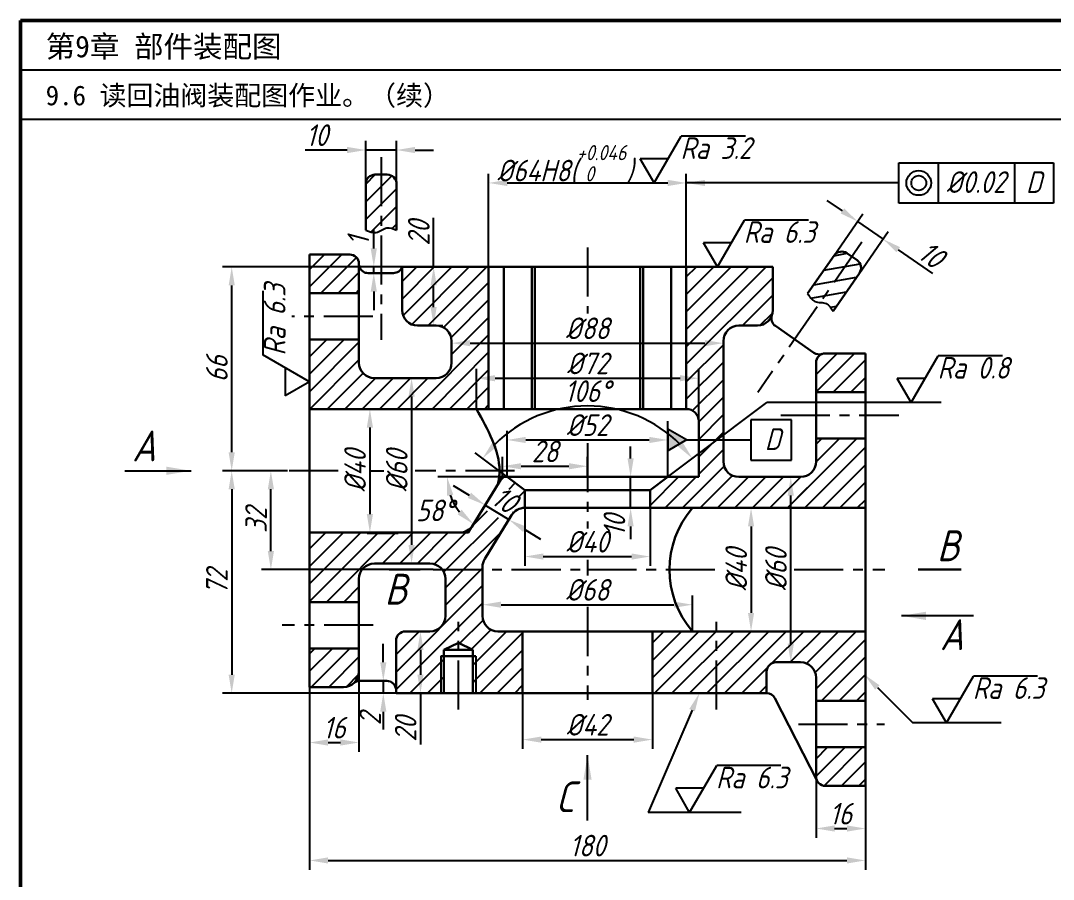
# Model space of a CAD drawing. Header units: millimetres. Extents: x 0 to 322, y 0 to 226.
# Drawn here: x 0 to 167.2, y 87 to 226 of the extents above; entities that cross this region are included whole.
import ezdxf

# ---------------------------------------------------------------- set-up
doc = ezdxf.new("R2010")
doc.units = ezdxf.units.MM
doc.header["$LTSCALE"] = 0.25
doc.header["$PDMODE"] = 33
doc.header["$PDSIZE"] = 1.5
doc.linetypes.add('CENTER', pattern=[50.8, 31.75, -6.35, 6.35, -6.35])
for name, color, linetype in [('尺寸层', 7, 'Continuous'), ('点画线层', 7, 'CENTER'), ('细实线层', 7, 'Continuous')]:
    doc.layers.add(name, color=color, linetype=linetype)
doc.layers.add('粗实线层', color=7, linetype='Continuous', lineweight=30)
doc.styles.get("Standard").update_dxf_attribs({"font": 'gbeitc.shx', "height": 3.5, "bigfont": 'gbcbig.shx'})
doc.styles.add('宋体', font='', dxfattribs={"height": 3.5})
doc.styles.get('宋体').set_extended_font_data('SimSun')
doc.dimstyles.new('ISO-25', dxfattribs={"dimtxt": 3.5, "dimasz": 3, "dimexe": 1.5, "dimexo": 0, "dimgap": 0.65, "dimtad": 1, "dimdec": 0, "dimdsep": 46, "dimtxsty": 'Standard', "dimcen": 0, "dimclrd": 256, "dimclre": 256, "dimclrt": 256, "dimadec": 0, "dimazin": 0, "dimtfac": 1, "dimtdec": 0, "dimtmove": 0, "dimatfit": 2, "dimfxl": 0, "dimlwd": -1, "dimlwe": -1, "dimarcsym": 0})
doc.dimstyles.new('ISO-25$2', dxfattribs={"dimtxt": 3.5, "dimasz": 3, "dimexe": 1.5, "dimexo": 0, "dimgap": 0.65, "dimtad": 2, "dimtih": 1, "dimtoh": 1, "dimdec": 0, "dimdsep": 46, "dimtxsty": 'Standard', "dimcen": 0, "dimclrd": 256, "dimclre": 256, "dimclrt": 256, "dimadec": 0, "dimazin": 0, "dimtfac": 1, "dimtdec": 0, "dimtmove": 0, "dimatfit": 2, "dimfxl": 0, "dimlwd": -1, "dimlwe": -1, "dimarcsym": 0})

# ---------------------------------------------------------------- blocks, each defined once
blk = doc.blocks.new('*D18')
at = {"transparency": 16777216}
for p, q in [((81.27, 117.14), (81.27, 108.13)), ((102.27, 117.14), (102.27, 108.13)), ((84.27, 109.63), (99.27, 109.63))]:
    blk.add_line(p, q, dxfattribs=at)
for points in [[(84.27, 110.13), (84.27, 109.13), (81.27, 109.63)], [(99.27, 110.13), (99.27, 109.13), (102.27, 109.63)]]:
    blk.add_solid(points, dxfattribs=at)
at = {"layer": 'Defpoints', "color": 0, "transparency": 16777216}
for p in [(81.27, 117.14), (102.27, 117.14), (102.27, 109.63)]:
    blk.add_point(p, dxfattribs=at)
at = {"transparency": 16777216, "insert": (91.77, 112.03), "char_height": 3.5, "attachment_point": 5}
blk.add_mtext('%%C42', dxfattribs=at)
blk = doc.blocks.new('*D19')
at = {"transparency": 16777216}
for p, q in [((81.62, 147.14), (81.62, 137.76)), ((101.9, 147.14), (101.9, 137.76)), ((84.62, 139.26), (98.9, 139.26))]:
    blk.add_line(p, q, dxfattribs=at)
for points in [[(84.62, 139.76), (84.62, 138.76), (81.62, 139.26)], [(98.9, 139.76), (98.9, 138.76), (101.9, 139.26)]]:
    blk.add_solid(points, dxfattribs=at)
at = {"layer": 'Defpoints', "color": 0, "transparency": 16777216}
for p in [(81.62, 147.14), (101.9, 147.14), (101.9, 139.26)]:
    blk.add_point(p, dxfattribs=at)
at = {"transparency": 16777216, "insert": (91.76, 141.66), "char_height": 3.5, "attachment_point": 5}
blk.add_mtext('%%c40', dxfattribs=at)
blk = doc.blocks.new('*D20')
at = {"transparency": 16777216}
for p, q in [((74.77, 129.64), (74.77, 132.97)), ((108.77, 127.14), (108.77, 132.97)), ((77.77, 131.47), (105.77, 131.47))]:
    blk.add_line(p, q, dxfattribs=at)
for points in [[(77.77, 131.97), (77.77, 130.97), (74.77, 131.47)], [(105.77, 131.97), (105.77, 130.97), (108.77, 131.47)]]:
    blk.add_solid(points, dxfattribs=at)
at = {"layer": 'Defpoints', "color": 0, "transparency": 16777216}
for p in [(108.77, 131.47), (74.77, 129.64), (108.77, 127.14)]:
    blk.add_point(p, dxfattribs=at)
at = {"transparency": 16777216, "insert": (91.77, 133.87), "char_height": 3.5, "attachment_point": 5}
blk.add_mtext('%%C68', dxfattribs=at)
blk = doc.blocks.new('*D21')
at = {"transparency": 16777216}
for p, q in [((73.8, 163.14), (73.8, 169.62)), ((109.77, 161.06), (109.77, 169.62)), ((76.8, 168.12), (106.77, 168.12))]:
    blk.add_line(p, q, dxfattribs=at)
for points in [[(76.8, 168.62), (76.8, 167.62), (73.8, 168.12)], [(106.77, 168.62), (106.77, 167.62), (109.77, 168.12)]]:
    blk.add_solid(points, dxfattribs=at)
at = {"layer": 'Defpoints', "color": 0, "transparency": 16777216}
for p in [(109.77, 168.12), (73.8, 163.14), (109.77, 161.06)]:
    blk.add_point(p, dxfattribs=at)
at = {"transparency": 16777216, "insert": (91.79, 170.52), "char_height": 3.5, "attachment_point": 5}
blk.add_mtext('%%C72', dxfattribs=at)
blk = doc.blocks.new('*D22')
at = {"transparency": 16777216}
for p, q in [((78.77, 152.14), (78.77, 159.63)), ((104.77, 152.14), (104.77, 159.63)), ((81.77, 158.13), (101.77, 158.13))]:
    blk.add_line(p, q, dxfattribs=at)
for points in [[(81.77, 158.63), (81.77, 157.63), (78.77, 158.13)], [(101.77, 158.63), (101.77, 157.63), (104.77, 158.13)]]:
    blk.add_solid(points, dxfattribs=at)
at = {"layer": 'Defpoints', "color": 0, "transparency": 16777216}
for p in [(104.77, 158.13), (78.77, 152.14), (104.77, 152.14)]:
    blk.add_point(p, dxfattribs=at)
at = {"transparency": 16777216, "insert": (91.77, 160.53), "char_height": 3.5, "attachment_point": 5}
blk.add_mtext('%%C52', dxfattribs=at)
blk = doc.blocks.new('*D23')
at = {"transparency": 16777216}
for p, q in [((78.77, 152.14), (73.58, 156.04)), ((104.77, 152.14), (109.96, 156.04))]:
    blk.add_line(p, q, dxfattribs=at)
blk.add_arc((91.77, 142.39), 21.24, 44.969, 135.031, dxfattribs=at)
for points in [[(77.12, 157.08), (76.37, 157.73), (74.78, 155.14)], [(107.18, 157.73), (106.42, 157.08), (108.76, 155.14)]]:
    blk.add_solid(points, dxfattribs=at)
at = {"layer": 'Defpoints', "color": 0, "transparency": 16777216}
for p in [(98.23, 162.63), (78.77, 152.14), (104.77, 152.14), (81.64, 149.99), (101.9, 149.99)]:
    blk.add_point(p, dxfattribs=at)
at = {"transparency": 16777216, "insert": (91.77, 166.03), "char_height": 3.5, "attachment_point": 5}
blk.add_mtext('106°', dxfattribs=at)
blk = doc.blocks.new('*D24')
at = {"transparency": 16777216}
for p, q in [((75.77, 186.14), (75.77, 201.23)), ((107.77, 186.14), (107.77, 201.23)), ((78.77, 199.73), (104.77, 199.73))]:
    blk.add_line(p, q, dxfattribs=at)
for points in [[(78.77, 200.23), (78.77, 199.23), (75.77, 199.73)], [(104.77, 200.23), (104.77, 199.23), (107.77, 199.73)]]:
    blk.add_solid(points, dxfattribs=at)
at = {"layer": 'Defpoints', "color": 0, "transparency": 16777216}
for p in [(107.77, 199.73), (75.77, 186.14), (107.77, 186.14)]:
    blk.add_point(p, dxfattribs=at)
at = {"transparency": 16777216, "insert": (88.14, 202.75), "char_height": 3.5, "attachment_point": 5}
blk.add_mtext('%%C64H8({\\H0.7x;\\S+0.046^  0;})', dxfattribs=at)
blk = doc.blocks.new('*D25')
at = {"transparency": 16777216}
for p, q in [((69.77, 174.14), (69.77, 172.3)), ((113.77, 174.14), (113.77, 172.3)), ((72.77, 173.8), (110.77, 173.8))]:
    blk.add_line(p, q, dxfattribs=at)
for points in [[(72.77, 174.3), (72.77, 173.3), (69.77, 173.8)], [(110.77, 174.3), (110.77, 173.3), (113.77, 173.8)]]:
    blk.add_solid(points, dxfattribs=at)
at = {"layer": 'Defpoints', "color": 0, "transparency": 16777216}
for p in [(69.77, 174.14), (113.77, 174.14), (113.77, 173.8)]:
    blk.add_point(p, dxfattribs=at)
at = {"transparency": 16777216, "insert": (91.77, 176.2), "char_height": 3.5, "attachment_point": 5}
blk.add_mtext('%%C88', dxfattribs=at)
blk = doc.blocks.new('*D26')
at = {"transparency": 16777216}
for p, q in [((58.11, 163.14), (55.04, 163.14)), ((56.54, 160.14), (56.54, 146.14)), ((58.11, 143.14), (55.04, 143.14))]:
    blk.add_line(p, q, dxfattribs=at)
for points in [[(56.04, 160.14), (57.04, 160.14), (56.54, 163.14)], [(56.04, 146.14), (57.04, 146.14), (56.54, 143.14)]]:
    blk.add_solid(points, dxfattribs=at)
at = {"layer": 'Defpoints', "color": 0, "transparency": 16777216}
for p in [(58.11, 163.14), (56.54, 143.14), (58.11, 143.14)]:
    blk.add_point(p, dxfattribs=at)
at = {"transparency": 16777216, "insert": (54.14, 153.14), "char_height": 3.5, "attachment_point": 5, "rotation": 90}
blk.add_mtext('%%C40', dxfattribs=at)
blk = doc.blocks.new('*D27')
at = {"transparency": 16777216}
for p, q in [((65.94, 168.14), (61.79, 168.14)), ((63.29, 165.14), (63.29, 141.14)), ((65.94, 138.14), (61.79, 138.14))]:
    blk.add_line(p, q, dxfattribs=at)
for points in [[(62.79, 165.14), (63.79, 165.14), (63.29, 168.14)], [(62.79, 141.14), (63.79, 141.14), (63.29, 138.14)]]:
    blk.add_solid(points, dxfattribs=at)
at = {"layer": 'Defpoints', "color": 0, "transparency": 16777216}
for p in [(65.94, 168.14), (63.29, 138.14), (65.94, 138.14)]:
    blk.add_point(p, dxfattribs=at)
at = {"transparency": 16777216, "insert": (60.89, 153.14), "char_height": 3.5, "attachment_point": 5, "rotation": 90}
blk.add_mtext('%%C60', dxfattribs=at)
blk = doc.blocks.new('*D28')
at = {"layer": 'Defpoints', "color": 0, "transparency": 16777216}
for p in [(124.68, 152.14), (126.31, 152.14), (126.27, 122.14)]:
    blk.add_point(p, dxfattribs=at)
at = {"layer": '尺寸层', "transparency": 16777216}
for p, q in [((126.31, 152.14), (123.18, 152.14)), ((124.68, 125.14), (124.68, 149.14)), ((126.27, 122.14), (123.18, 122.14))]:
    blk.add_line(p, q, dxfattribs=at)
for points in [[(124.18, 149.14), (125.18, 149.14), (124.68, 152.14)], [(124.18, 125.14), (125.18, 125.14), (124.68, 122.14)]]:
    blk.add_solid(points, dxfattribs=at)
at = {"layer": '尺寸层', "transparency": 16777216, "insert": (122.28, 137.14), "char_height": 3.5, "attachment_point": 5, "rotation": 90}
blk.add_mtext('%%C60', dxfattribs=at)
blk = doc.blocks.new('*D29')
at = {"layer": 'Defpoints', "color": 0, "transparency": 16777216}
for p in [(136.77, 147.14), (118.25, 127.14), (136.77, 127.14)]:
    blk.add_point(p, dxfattribs=at)
at = {"layer": '尺寸层', "transparency": 16777216}
for p, q in [((136.77, 147.14), (116.75, 147.14)), ((118.25, 144.14), (118.25, 130.14)), ((136.77, 127.14), (116.75, 127.14))]:
    blk.add_line(p, q, dxfattribs=at)
for points in [[(117.75, 144.14), (118.75, 144.14), (118.25, 147.14)], [(117.75, 130.14), (118.75, 130.14), (118.25, 127.14)]]:
    blk.add_solid(points, dxfattribs=at)
at = {"layer": '尺寸层', "transparency": 16777216, "insert": (115.85, 137.14), "char_height": 3.5, "attachment_point": 5, "rotation": 90}
blk.add_mtext('%%C40', dxfattribs=at)
blk = doc.blocks.new('*D30')
at = {"layer": 'Defpoints', "color": 0, "transparency": 16777216}
for p in [(139.62, 190.64), (131.69, 187.99), (135.79, 185.14)]:
    blk.add_point(p, dxfattribs=at)
at = {"layer": '尺寸层', "transparency": 16777216}
for p, q in [((133.04, 195.2), (130.58, 196.91)), ((131.69, 187.99), (136.36, 194.72)), ((135.51, 193.49), (139.62, 190.64)), ((135.79, 185.14), (140.47, 191.87)), ((142.08, 188.93), (147.65, 185.07))]:
    blk.add_line(p, q, dxfattribs=at)
for points in [[(133.33, 195.61), (132.76, 194.79), (135.51, 193.49)], [(142.37, 189.34), (141.79, 188.52), (139.62, 190.64)]]:
    blk.add_solid(points, dxfattribs=at)
at = {"layer": '尺寸层', "transparency": 16777216, "insert": (147.47, 188.11), "char_height": 3.5, "attachment_point": 5, "rotation": 325.237}
blk.add_mtext('10', dxfattribs=at)
blk = doc.blocks.new('*D31')
at = {"layer": 'Defpoints', "color": 0, "transparency": 16777216}
for p in [(55.86, 205.06), (55.86, 199.58), (60.86, 199.58)]:
    blk.add_point(p, dxfattribs=at)
at = {"layer": '尺寸层', "transparency": 16777216}
for p, q in [((55.86, 199.58), (55.86, 206.56)), ((60.86, 199.58), (60.86, 206.56)), ((52.86, 205.06), (46.08, 205.06)), ((60.86, 205.06), (55.86, 205.06)), ((63.86, 205.06), (66.86, 205.06))]:
    blk.add_line(p, q, dxfattribs=at)
for points in [[(52.86, 205.56), (52.86, 204.56), (55.86, 205.06)], [(63.86, 205.56), (63.86, 204.56), (60.86, 205.06)]]:
    blk.add_solid(points, dxfattribs=at)
at = {"layer": '尺寸层', "transparency": 16777216, "insert": (47.97, 207.46), "char_height": 3.5, "attachment_point": 5}
blk.add_mtext('10', dxfattribs=at)
blk = doc.blocks.new('*D32')
at = {"layer": 'Defpoints', "color": 0, "transparency": 16777216}
for p in [(54.77, 120.64), (46.77, 118.14), (54.77, 109.16)]:
    blk.add_point(p, dxfattribs=at)
at = {"layer": '尺寸层', "transparency": 16777216}
for p, q in [((54.77, 120.64), (54.77, 107.66)), ((46.77, 118.14), (46.77, 107.66)), ((49.77, 109.16), (51.77, 109.16))]:
    blk.add_line(p, q, dxfattribs=at)
for points in [[(49.77, 109.66), (49.77, 108.66), (46.77, 109.16)], [(51.77, 109.66), (51.77, 108.66), (54.77, 109.16)]]:
    blk.add_solid(points, dxfattribs=at)
at = {"layer": '尺寸层', "transparency": 16777216, "insert": (50.77, 111.56), "char_height": 3.5, "attachment_point": 5}
blk.add_mtext('16', dxfattribs=at)
blk = doc.blocks.new('*D33')
at = {"layer": 'Defpoints', "color": 0, "transparency": 16777216}
for p in [(128.77, 103.69), (136.77, 102.14), (136.77, 95.24)]:
    blk.add_point(p, dxfattribs=at)
at = {"layer": '尺寸层', "transparency": 16777216}
for p, q in [((128.77, 103.69), (128.77, 93.74)), ((136.77, 102.14), (136.77, 93.74)), ((131.77, 95.24), (133.77, 95.24))]:
    blk.add_line(p, q, dxfattribs=at)
for points in [[(131.77, 95.74), (131.77, 94.74), (128.77, 95.24)], [(133.77, 95.74), (133.77, 94.74), (136.77, 95.24)]]:
    blk.add_solid(points, dxfattribs=at)
at = {"layer": '尺寸层', "transparency": 16777216, "insert": (132.77, 97.64), "char_height": 3.5, "attachment_point": 5}
blk.add_mtext('16', dxfattribs=at)
blk = doc.blocks.new('*D34')
at = {"layer": 'Defpoints', "color": 0, "transparency": 16777216}
for p in [(46.77, 118.14), (136.77, 102.14), (136.77, 90.07)]:
    blk.add_point(p, dxfattribs=at)
at = {"layer": '尺寸层', "transparency": 16777216}
for p, q in [((46.77, 118.14), (46.77, 88.57)), ((136.77, 102.14), (136.77, 88.57)), ((49.77, 90.07), (133.77, 90.07))]:
    blk.add_line(p, q, dxfattribs=at)
for points in [[(49.77, 90.57), (49.77, 89.57), (46.77, 90.07)], [(133.77, 90.57), (133.77, 89.57), (136.77, 90.07)]]:
    blk.add_solid(points, dxfattribs=at)
at = {"layer": '尺寸层', "transparency": 16777216, "insert": (91.77, 92.47), "char_height": 3.5, "attachment_point": 5}
blk.add_mtext('180', dxfattribs=at)
blk = doc.blocks.new('*D35')
at = {"layer": 'Defpoints', "color": 0, "transparency": 16777216}
for p in [(40.51, 153.14), (43.2, 153.14), (66.79, 137.14)]:
    blk.add_point(p, dxfattribs=at)
at = {"layer": '尺寸层', "transparency": 16777216}
for p, q in [((43.2, 153.14), (39.01, 153.14)), ((40.51, 140.14), (40.51, 150.14)), ((66.79, 137.14), (39.01, 137.14))]:
    blk.add_line(p, q, dxfattribs=at)
for points in [[(40.01, 150.14), (41.01, 150.14), (40.51, 153.14)], [(40.01, 140.14), (41.01, 140.14), (40.51, 137.14)]]:
    blk.add_solid(points, dxfattribs=at)
at = {"layer": '尺寸层', "transparency": 16777216, "insert": (38.11, 145.14), "char_height": 3.5, "attachment_point": 5, "rotation": 90}
blk.add_mtext('32', dxfattribs=at)
blk = doc.blocks.new('*D36')
at = {"layer": 'Defpoints', "color": 0, "transparency": 16777216}
for p in [(34.17, 186.14), (61.77, 186.14), (43.2, 153.14)]:
    blk.add_point(p, dxfattribs=at)
at = {"layer": '尺寸层', "transparency": 16777216}
for p, q in [((61.77, 186.14), (32.67, 186.14)), ((34.17, 156.14), (34.17, 183.14)), ((43.2, 153.14), (32.67, 153.14))]:
    blk.add_line(p, q, dxfattribs=at)
for points in [[(33.67, 183.14), (34.67, 183.14), (34.17, 186.14)], [(33.67, 156.14), (34.67, 156.14), (34.17, 153.14)]]:
    blk.add_solid(points, dxfattribs=at)
at = {"layer": '尺寸层', "transparency": 16777216, "insert": (31.77, 169.64), "char_height": 3.5, "attachment_point": 5, "rotation": 90}
blk.add_mtext('66', dxfattribs=at)
blk = doc.blocks.new('*D37')
at = {"layer": 'Defpoints', "color": 0, "transparency": 16777216}
for p in [(43.2, 153.14), (34.17, 117.14), (60.77, 117.14)]:
    blk.add_point(p, dxfattribs=at)
at = {"layer": '尺寸层', "transparency": 16777216}
for p, q in [((43.2, 153.14), (32.67, 153.14)), ((34.17, 150.14), (34.17, 120.14)), ((60.77, 117.14), (32.67, 117.14))]:
    blk.add_line(p, q, dxfattribs=at)
for points in [[(33.67, 150.14), (34.67, 150.14), (34.17, 153.14)], [(33.67, 120.14), (34.67, 120.14), (34.17, 117.14)]]:
    blk.add_solid(points, dxfattribs=at)
at = {"layer": '尺寸层', "transparency": 16777216, "insert": (31.77, 135.14), "char_height": 3.5, "attachment_point": 5, "rotation": 90}
blk.add_mtext('72', dxfattribs=at)
blk = doc.blocks.new('*D38')
at = {"layer": 'Defpoints', "color": 0, "transparency": 16777216}
for p in [(61.77, 186.14), (66.86, 186.14), (65.36, 176.64)]:
    blk.add_point(p, dxfattribs=at)
at = {"layer": '尺寸层', "transparency": 16777216}
for p, q in [((66.86, 186.14), (66.86, 194.09)), ((61.77, 186.14), (68.36, 186.14)), ((66.86, 179.64), (66.86, 183.14)), ((65.36, 176.64), (68.36, 176.64))]:
    blk.add_line(p, q, dxfattribs=at)
for points in [[(66.36, 183.14), (67.36, 183.14), (66.86, 186.14)], [(66.36, 179.64), (67.36, 179.64), (66.86, 176.64)]]:
    blk.add_solid(points, dxfattribs=at)
at = {"layer": '尺寸层', "transparency": 16777216, "insert": (64.46, 191.62), "char_height": 3.5, "attachment_point": 5, "rotation": 90}
blk.add_mtext('20', dxfattribs=at)
blk = doc.blocks.new('*D39')
at = {"layer": 'Defpoints', "color": 0, "transparency": 16777216}
for p in [(62.27, 127.14), (62.27, 117.14), (64.73, 117.14)]:
    blk.add_point(p, dxfattribs=at)
at = {"layer": '尺寸层', "transparency": 16777216}
for p, q in [((62.27, 127.14), (66.23, 127.14)), ((64.73, 124.14), (64.73, 120.14)), ((62.27, 117.14), (66.23, 117.14)), ((64.73, 117.14), (64.73, 108.85))]:
    blk.add_line(p, q, dxfattribs=at)
for points in [[(64.23, 124.14), (65.23, 124.14), (64.73, 127.14)], [(64.23, 120.14), (65.23, 120.14), (64.73, 117.14)]]:
    blk.add_solid(points, dxfattribs=at)
at = {"layer": '尺寸层', "transparency": 16777216, "insert": (62.33, 111.32), "char_height": 3.5, "attachment_point": 5, "rotation": 90}
blk.add_mtext('20', dxfattribs=at)
blk = doc.blocks.new('*D42')
at = {"layer": 'Defpoints', "color": 0, "transparency": 16777216}
for p in [(73.16, 144.25), (79.05, 145.23), (76.99, 141.89)]:
    blk.add_point(p, dxfattribs=at)
at = {"layer": '尺寸层', "transparency": 16777216}
for p, q in [((72.66, 149.16), (70.1, 150.73)), ((73.16, 144.25), (76, 148.87)), ((75.21, 147.59), (79.05, 145.23)), ((76.99, 141.89), (79.83, 146.51)), ((81.6, 143.66), (84.16, 142.09))]:
    blk.add_line(p, q, dxfattribs=at)
for points in [[(72.92, 149.59), (72.4, 148.74), (75.21, 147.59)], [(81.87, 144.09), (81.34, 143.24), (79.05, 145.23)]]:
    blk.add_solid(points, dxfattribs=at)
at = {"layer": '尺寸层', "transparency": 16777216, "insert": (78.39, 148.46), "char_height": 3.5, "attachment_point": 5, "rotation": 328.426}
blk.add_mtext('10', dxfattribs=at)
blk = doc.blocks.new('*D43')
at = {"layer": 'Defpoints', "color": 0, "transparency": 16777216}
for p in [(91.77, 153.88), (78.01, 152.14), (91.77, 152.14)]:
    blk.add_point(p, dxfattribs=at)
at = {"layer": '尺寸层', "transparency": 16777216}
for p, q in [((78.01, 152.14), (78.01, 155.38)), ((81.01, 153.88), (88.77, 153.88)), ((91.77, 152.14), (91.77, 155.38))]:
    blk.add_line(p, q, dxfattribs=at)
for points in [[(81.01, 154.38), (81.01, 153.38), (78.01, 153.88)], [(88.77, 154.38), (88.77, 153.38), (91.77, 153.88)]]:
    blk.add_solid(points, dxfattribs=at)
at = {"layer": '尺寸层', "transparency": 16777216, "insert": (84.89, 156.28), "char_height": 3.5, "attachment_point": 5}
blk.add_mtext('28', dxfattribs=at)

msp = doc.modelspace()

# ---------------------------------------------------------------- hatches: boundary and pattern name
at = {"layer": '尺寸层'}
msp.add_hatch(color=256, dxfattribs=at).paths.add_polyline_path([(104.77, 159.87), (104.77, 156.38), (107.79, 158.13)])
at = {"layer": '细实线层'}
h = msp.add_hatch(dxfattribs=at)
h.set_pattern_fill('ANSI31', color=256, scale=0.64, style=0)
edge = h.paths.add_edge_path()
edge.add_line((58.36, 201.08), (57.36, 201.08))
edge.add_arc((57.36, 199.58), 1.5, 90, 180)
edge.add_line((55.86, 199.58), (55.86, 192.08))
edge.add_spline(control_points=[(55.86, 192.08), (56.44, 191.84), (57.31, 191.47), (58.1, 191.92), (58.36, 192.07)], knot_values=[0, 0, 0, 0, 1.736899, 2.615943, 2.615943, 2.615943, 2.615943], degree=3, periodic=0)
edge.add_line((58.36, 192.07), (58.36, 201.08))
edge = h.paths.add_edge_path()
edge.add_spline(control_points=[(58.36, 192.07), (58.66, 192.24), (59.45, 192.71), (60.32, 192.32), (60.86, 192.08)], knot_values=[2.615943, 2.615943, 2.615943, 2.615943, 3.60361, 5.250084, 5.250084, 5.250084, 5.250084], degree=3, periodic=0)
edge.add_line((60.86, 192.08), (60.86, 199.58))
edge.add_arc((59.36, 199.58), 1.5, 0, 90)
edge.add_line((59.36, 201.08), (58.36, 201.08))
edge.add_line((58.36, 201.08), (58.36, 192.07))
h = msp.add_hatch(dxfattribs=at)
h.set_pattern_fill('ANSI31', color=256, scale=0.64, angle=-34.763, style=0)
h.set_pattern_definition([(10.237, (-28.0056, 55.8788), (-0.361127, 1.999653), [])])
edge = h.paths.add_edge_path()
edge.add_line((134.6, 187.79), (133.77, 188.36))
edge.add_arc((132.92, 187.13), 1.5, 55.237, 145.237)
edge.add_line((131.69, 187.99), (127.41, 181.82))
edge.add_spline(control_points=[(127.41, 181.82), (127.75, 181.3), (128.25, 180.5), (129.15, 180.41), (129.46, 180.39)], knot_values=[0, 0, 0, 0, 1.736899, 2.615943, 2.615943, 2.615943, 2.615943], degree=3, periodic=0)
edge.add_line((129.46, 180.39), (134.6, 187.79))
edge = h.paths.add_edge_path()
edge.add_spline(control_points=[(129.46, 180.39), (129.8, 180.36), (130.71, 180.3), (131.21, 179.48), (131.52, 178.97)], knot_values=[2.615943, 2.615943, 2.615943, 2.615943, 3.60361, 5.250084, 5.250084, 5.250084, 5.250084], degree=3, periodic=0)
edge.add_line((131.52, 178.97), (135.79, 185.14))
edge.add_arc((134.56, 185.99), 1.5, 325.237, 415.237)
edge.add_line((135.42, 187.22), (134.6, 187.79))
edge.add_line((134.6, 187.79), (129.46, 180.39))

# ---------------------------------------------------------------- linework, layer by layer
at = {"lineweight": 50}
for p, q in [((322, 226), (0, 226)), ((0, 226), (0, 0))]:
    msp.add_line(p, q, dxfattribs=at)
for p, q in [((322, 218), (0, 218)), ((322, 210), (0, 210)), ((46.77, 182.91), (52, 188.14)), ((46.77, 185.74), (49.17, 188.14)), ((48.58, 181.89), (54.36, 187.68)), ((61.77, 180.94), (66.97, 186.14)), ((61.77, 183.77), (64.14, 186.14)), ((61.93, 178.27), (69.8, 186.14)), ((63.32, 176.83), (72.63, 186.14)), ((65.96, 176.64), (75.46, 186.14)), ((107.77, 173.2), (120.71, 186.14)), ((107.77, 176.03), (117.88, 186.14)), ((107.77, 178.86), (115.05, 186.14)), ((107.77, 181.69), (112.23, 186.14)), ((107.77, 184.52), (109.4, 186.14)), ((51.41, 181.89), (54.77, 185.26)), ((107.77, 170.38), (121.77, 184.38)), ((54.24, 181.89), (54.77, 182.43)), ((68.48, 176.33), (75.77, 183.63)), ((69.7, 174.73), (75.77, 180.8)), ((116.87, 176.64), (121.77, 181.55)), ((69.75, 171.95), (75.77, 177.97)), ((119.74, 176.69), (121.73, 178.67)), ((46.77, 168.77), (52.39, 174.39)), ((46.77, 171.6), (49.56, 174.39)), ((46.77, 165.94), (54.77, 173.94)), ((63.77, 163.14), (75.77, 175.15)), ((66.6, 163.14), (75.77, 172.32)), ((107.77, 167.55), (113.77, 173.55)), ((46.8, 163.14), (54.77, 171.12)), ((107.77, 164.72), (113.77, 170.72)), ((128.77, 168.75), (132.17, 172.14)), ((128.77, 165.92), (135, 172.14)), ((131.57, 165.89), (136.77, 171.09)), ((49.63, 163.14), (55.43, 168.95)), ((69.43, 163.14), (75.77, 169.49)), ((52.46, 163.14), (57.46, 168.14)), ((55.29, 163.14), (60.29, 168.14)), ((58.11, 163.14), (63.11, 168.14)), ((60.94, 163.14), (65.94, 168.14)), ((108.76, 162.88), (113.77, 167.89)), ((134.4, 165.89), (136.77, 168.26)), ((72.26, 163.14), (75.77, 166.66)), ((109.77, 161.06), (113.77, 165.06)), ((75.08, 163.14), (75.77, 163.83)), ((109.77, 158.23), (113.77, 162.23)), ((109.77, 155.4), (113.77, 159.4)), ((124.14, 147.14), (135.39, 158.39)), ((128.77, 157.43), (129.73, 158.39)), ((128.77, 154.61), (132.56, 158.39)), ((109.77, 152.58), (113.77, 156.58)), ((126.97, 147.14), (136.77, 156.95)), ((107.17, 147.14), (113.89, 153.87)), ((129.8, 147.14), (136.77, 154.12)), ((16.86, 153.14), (27.6, 153.14)), ((101.9, 147.53), (106.51, 152.14)), ((104.34, 147.14), (109.34, 152.14)), ((110, 147.14), (115.23, 152.37)), ((112.82, 147.14), (117.82, 152.14)), ((115.65, 147.14), (120.65, 152.14)), ((118.48, 147.14), (123.48, 152.14)), ((121.31, 147.14), (126.31, 152.14)), ((77.67, 151.59), (78.21, 152.13)), ((79.08, 150.17), (80.08, 151.17)), ((132.62, 147.14), (136.77, 151.29)), ((80.56, 148.82), (81.64, 149.9)), ((124.14, 147.14), (127.41, 150.42)), ((135.45, 147.14), (136.77, 148.46)), ((68.88, 137.14), (77.34, 145.6)), ((73.16, 144.25), (75.57, 146.66)), ((46.77, 132), (57.91, 143.14)), ((46.77, 134.83), (55.08, 143.14)), ((46.77, 137.66), (52.26, 143.14)), ((46.77, 140.49), (49.43, 143.14)), ((49.49, 131.89), (60.74, 143.14)), ((58.57, 138.14), (63.57, 143.14)), ((61.4, 138.14), (66.4, 143.14)), ((64.23, 138.14), (69.23, 143.14)), ((66.96, 138.05), (72.48, 143.57)), ((71.71, 137.14), (77.85, 143.28)), ((68.51, 136.77), (68.88, 137.14)), ((68.77, 131.38), (74.54, 137.14)), ((68.77, 134.2), (71.71, 137.14)), ((74.54, 137.14), (74.77, 137.38)), ((52.32, 131.89), (54.77, 134.35)), ((60.77, 120.55), (74.77, 134.55)), ((60.77, 117.72), (74.77, 131.72)), ((71.06, 125.17), (74.86, 128.98)), ((154.29, 129.66), (142.59, 129.66)), ((60.77, 123.38), (64.54, 127.14)), ((72.97, 124.26), (76.13, 127.42)), ((73.71, 122.17), (78.68, 127.14)), ((102.27, 125.28), (104.14, 127.14)), ((102.27, 122.45), (106.97, 127.14)), ((102.27, 119.62), (109.8, 127.14)), ((102.62, 117.14), (112.62, 127.14)), ((105.45, 117.14), (115.45, 127.14)), ((108.28, 117.14), (118.28, 127.14)), ((111.11, 117.14), (121.11, 127.14)), ((113.94, 117.14), (123.94, 127.14)), ((121.61, 121.99), (126.77, 127.14)), ((124.59, 122.14), (129.59, 127.14)), ((127.23, 121.95), (132.42, 127.14)), ((128.62, 120.51), (135.25, 127.14)), ((60.99, 126.42), (61.49, 126.93)), ((73.71, 119.34), (81.27, 126.9)), ((128.77, 117.84), (136.77, 125.84)), ((46.77, 120.69), (50.48, 124.39)), ((46.77, 123.52), (47.65, 124.39)), ((47.05, 118.14), (53.3, 124.39)), ((74.34, 117.14), (81.27, 124.08)), ((49.88, 118.14), (54.77, 123.03)), ((63.03, 117.14), (68.02, 122.14)), ((68.02, 122.14), (68.52, 122.64)), ((73.21, 121.67), (73.71, 122.17)), ((129.66, 115.89), (136.77, 123.01)), ((77.17, 117.14), (81.27, 121.25)), ((116.77, 117.14), (120.92, 121.3)), ((52.76, 118.19), (54.72, 120.16)), ((65.85, 117.14), (68.02, 119.31)), ((68.02, 119.31), (68.52, 119.81)), ((73.21, 118.84), (73.71, 119.34)), ((132.49, 115.89), (136.77, 120.18)), ((80, 117.14), (81.27, 118.42)), ((119.59, 117.14), (120.77, 118.32)), ((135.31, 115.89), (136.77, 117.35)), ((91.77, 96.51), (91.77, 107.12)), ((128.77, 106.52), (130.64, 108.39)), ((128.77, 103.69), (133.47, 108.39)), ((130.06, 102.16), (136.3, 108.39)), ((132.88, 102.14), (136.77, 106.04)), ((135.71, 102.14), (136.77, 103.21))]:
    msp.add_line(p, q)
at = {"layer": '尺寸层'}
for p, q in [((102.56, 199.73), (106.94, 207.3)), ((117.33, 207.3), (106.94, 207.3)), ((104.83, 203.65), (100.3, 203.65)), ((102.56, 199.73), (100.3, 203.65)), ((142.18, 196.48), (142.18, 202.98)), ((142.18, 202.98), (167.19, 202.98)), ((148.62, 196.48), (148.62, 202.98)), ((160.92, 202.98), (160.92, 196.48)), ((167.19, 202.98), (167.19, 196.48)), ((142.18, 199.73), (107.77, 199.73)), ((167.19, 196.48), (142.18, 196.48)), ((112.8, 186.14), (117.18, 193.72)), ((127.57, 193.72), (117.18, 193.72)), ((57.17, 189.14), (57.17, 192.14)), ((115.07, 190.06), (110.54, 190.06)), ((112.8, 186.14), (110.54, 190.06)), ((60.36, 186.14), (55.67, 186.14)), ((57.17, 185.14), (57.17, 186.14)), ((60.36, 185.14), (55.67, 185.14)), ((39.2, 182.29), (39.2, 171.9)), ((57.17, 182.14), (57.17, 179.14)), ((46.77, 167.53), (39.2, 171.9)), ((144.18, 164.17), (148.56, 171.75)), ((158.94, 171.75), (148.56, 171.75)), ((42.85, 169.79), (42.85, 165.26)), ((46.77, 167.53), (42.85, 165.26)), ((146.44, 168.09), (141.92, 168.09)), ((144.18, 164.17), (141.92, 168.09)), ((109.96, 156.04), (120.81, 164.17)), ((149.01, 164.17), (120.81, 164.17)), ((104.77, 158.13), (104.77, 161.18)), ((124.78, 161.37), (118.24, 161.37)), ((118.24, 161.37), (118.24, 154.88)), ((124.78, 154.88), (124.78, 161.37)), ((107.79, 158.13), (104.77, 159.87)), ((104.77, 159.87), (104.77, 156.38)), ((107.79, 158.13), (104.77, 156.38)), ((107.79, 158.13), (118.24, 158.13)), ((98.75, 155.14), (98.75, 157.07)), ((118.24, 154.88), (124.78, 154.88)), ((78.01, 152.14), (67.54, 152.14)), ((101.9, 152.14), (97.25, 152.14)), ((98.75, 147.14), (98.75, 152.14)), ((101.9, 147.14), (97.25, 147.14)), ((72.48, 143.14), (73.16, 144.25)), ((98.75, 144.14), (98.75, 142.06)), ((71.08, 143.14), (72.48, 143.14)), ((58.71, 122.14), (58.71, 125.14)), ((59.27, 119.14), (57.21, 119.14)), ((58.71, 119.14), (58.71, 117.14)), ((149.89, 112.33), (154.26, 119.9)), ((164.65, 119.9), (154.26, 119.9)), ((59.27, 117.14), (57.21, 117.14)), ((138.7, 118.06), (144.44, 112.33)), ((152.15, 116.25), (147.62, 116.25)), ((149.89, 112.33), (147.62, 116.25)), ((58.71, 114.14), (58.71, 111.29)), ((108.7, 114.39), (101.59, 97.85)), ((158.75, 112.33), (144.44, 112.33)), ((108.31, 97.85), (112.69, 105.42)), ((123.07, 105.42), (112.69, 105.42)), ((110.58, 101.77), (106.05, 101.77)), ((108.31, 97.85), (106.05, 101.77)), ((116.63, 97.85), (101.59, 97.85))]:
    msp.add_line(p, q, dxfattribs=at)
for radius in [2, 1.2]:
    msp.add_circle((145.4, 199.73), radius, dxfattribs=at)
msp.add_arc((78.01, 152.14), 8.97, 199.2499, 219.176, dxfattribs=at)
for points in [[(110.77, 199.23), (110.77, 200.23), (107.77, 199.73)], [(56.67, 189.14), (57.67, 189.14), (57.17, 186.14)], [(56.67, 182.14), (57.67, 182.14), (57.17, 185.14)], [(98.25, 155.14), (99.25, 155.14), (98.75, 152.14)], [(69.05, 149.1), (70.04, 149.27), (69.04, 152.14)], [(98.25, 144.14), (99.25, 144.14), (98.75, 147.14)], [(71.39, 146.85), (70.73, 146.1), (73.32, 144.5)], [(58.21, 122.14), (59.21, 122.14), (58.71, 119.14)], [(139.06, 118.41), (138.35, 117.7), (136.58, 120.18)], [(58.21, 114.14), (59.21, 114.14), (58.71, 117.14)], [(109.16, 114.19), (108.24, 114.58), (109.88, 117.14)]]:
    msp.add_solid(points, dxfattribs=at)
at = {"layer": '点画线层'}
for p, q in [((58.36, 203.92), (58.36, 174.36)), ((91.77, 189.31), (91.77, 178.59)), ((136.21, 190.13), (119.36, 165.84)), ((57.01, 178.14), (43.88, 178.14)), ((46.77, 153.14), (46.77, 163.14)), ((123.07, 162.14), (142.15, 162.14)), ((91.77, 157.62), (91.77, 143.81)), ((51.4, 153.14), (43.2, 153.14)), ((56.54, 153.14), (58.79, 153.14)), ((79.94, 153.14), (63.85, 153.14)), ((66.79, 137.14), (95.63, 137.14)), ((91.77, 138.73), (91.77, 136.18)), ((91.77, 137.14), (113.07, 137.14)), ((125.24, 137.14), (139.92, 137.14)), ((91.77, 131.1), (91.77, 116.08)), ((57.06, 128.14), (42.34, 128.14)), ((70.86, 114.5), (70.86, 128.69)), ((112.68, 114.5), (112.68, 128.69)), ((125.93, 112.14), (139.88, 112.14))]:
    msp.add_line(p, q, dxfattribs=at)
at = {"layer": '粗实线层'}
for p, q in [((57.36, 201.08), (59.36, 201.08)), ((55.86, 199.58), (55.86, 192.08)), ((60.86, 199.58), (60.86, 192.08)), ((46.77, 118.14), (46.77, 188.14)), ((46.77, 188.14), (53.27, 188.14)), ((131.69, 187.99), (127.41, 181.82)), ((133.77, 188.36), (135.42, 187.22)), ((54.77, 186.64), (54.77, 170.64)), ((61.77, 179.14), (61.77, 186.14)), ((121.77, 186.14), (61.77, 186.14)), ((75.77, 163.14), (75.77, 186.14)), ((78.24, 163.14), (78.24, 186.14)), ((82.77, 163.14), (82.77, 186.14)), ((83.23, 163.14), (83.23, 186.14)), ((100.32, 163.14), (100.32, 186.14)), ((100.77, 163.14), (100.77, 186.14)), ((105.3, 163.14), (105.3, 186.14)), ((107.77, 163.14), (107.77, 186.14)), ((121.77, 179.14), (121.77, 186.14)), ((60.36, 185.14), (56.27, 185.14)), ((135.79, 185.14), (131.52, 178.97)), ((54.77, 181.89), (46.77, 181.89)), ((67.27, 176.64), (64.27, 176.64)), ((116.27, 176.64), (119.27, 176.64)), ((128.43, 172.25), (122.19, 176.58)), ((54.77, 174.39), (46.77, 174.39)), ((69.77, 170.64), (69.77, 174.14)), ((113.77, 171.64), (113.77, 174.14)), ((113.77, 171.64), (113.77, 154.64)), ((128.77, 154.64), (128.77, 170.64)), ((130.27, 172.14), (136.77, 172.14)), ((136.77, 172.14), (136.77, 102.14)), ((57.27, 168.14), (67.27, 168.14)), ((128.77, 165.89), (136.77, 165.89)), ((46.77, 153.14), (46.77, 163.14)), ((46.77, 163.14), (75.77, 163.14)), ((75.77, 163.14), (107.77, 163.14)), ((109.77, 152.14), (109.77, 161.14)), ((128.77, 158.39), (136.77, 158.39)), ((73.16, 144.25), (78.01, 152.14)), ((78.01, 152.14), (78.77, 152.14)), ((78.01, 152.14), (109.77, 152.14)), ((81.64, 149.99), (78.77, 152.14)), ((101.9, 149.99), (104.77, 152.14)), ((116.27, 152.14), (126.27, 152.14)), ((81.64, 149.99), (81.64, 147.14)), ((101.9, 149.99), (81.64, 149.99)), ((101.9, 149.99), (101.9, 147.14)), ((136.77, 147.14), (81.62, 147.14)), ((75.14, 138.88), (79.49, 145.95)), ((46.77, 143.14), (71.08, 143.14)), ((66.27, 138.14), (57.27, 138.14)), ((59.67, 137.14), (64.67, 137.14)), ((74.77, 137.57), (74.77, 129.64)), ((145.28, 137.14), (152.28, 137.14)), ((54.77, 135.64), (54.77, 120.64)), ((68.77, 129.64), (68.77, 135.64)), ((54.77, 131.89), (46.77, 131.89)), ((62.27, 127.14), (66.27, 127.14)), ((77.27, 127.14), (136.77, 127.14)), ((81.27, 117.14), (81.27, 127.14)), ((102.27, 117.14), (102.27, 127.14)), ((60.77, 117.14), (60.77, 125.64)), ((54.77, 124.39), (46.77, 124.39)), ((68.52, 124.14), (70.86, 125.27)), ((68.52, 117.14), (68.52, 124.14)), ((68.52, 124.14), (73.21, 124.14)), ((73.21, 124.14), (70.86, 125.27)), ((73.21, 117.14), (73.21, 124.14)), ((73.71, 123.14), (68.02, 123.14)), ((126.27, 122.14), (122.27, 122.14)), ((120.77, 120.64), (120.77, 117.14)), ((54.92, 119.14), (59.27, 119.14)), ((128.77, 117.14), (128.77, 119.64)), ((52.27, 118.14), (46.77, 118.14)), ((60.77, 117.14), (81.27, 117.14)), ((64.86, 117.14), (65.86, 117.14)), ((68.02, 117.14), (68.52, 117.14)), ((70.86, 117.14), (76.86, 117.14)), ((71.02, 117.14), (74.02, 117.14)), ((81.27, 117.14), (120.77, 117.14)), ((128.77, 103.64), (128.77, 117.14)), ((122.11, 116.33), (128.94, 102.96)), ((128.77, 115.89), (136.77, 115.89)), ((128.77, 108.39), (136.77, 108.39)), ((130.27, 102.14), (136.77, 102.14))]:
    msp.add_line(p, q, dxfattribs=at)
for centre, radius, start, end in [((57.36, 199.58), 1.5, 90, 180), ((59.36, 199.58), 1.5, 360, 90), ((53.27, 186.64), 1.5, 0, 90), ((132.92, 187.13), 1.5, 55.237, 145.237), ((56.27, 186.64), 1.5, 180, 270), ((60.36, 186.64), 1.5, 270, 340.8381), ((134.56, 185.99), 1.5, 325.237, 55.237), ((64.27, 179.14), 2.5, 180, 270), ((119.27, 179.14), 2.5, 270, 0), ((123.04, 177.81), 1.5, 160.5401, 235.237), ((67.27, 174.14), 2.5, 0, 90), ((116.27, 174.14), 2.5, 90, 180), ((129.29, 173.48), 1.5, 235.237, 289.1608), ((57.27, 170.64), 2.5, 180, 270), ((67.27, 170.64), 2.5, 270, 0), ((130.27, 170.64), 1.5, 90, 180), ((107.77, 161.14), 2, 0, 90), ((116.27, 154.64), 2.5, 180, 270), ((126.27, 154.64), 2.5, 270, 0), ((81.62, 144.64), 2.5, 90, 148.426), ((120.35, 137.14), 15.3, 139.1837, 220.8163), ((71.08, 145.64), 2.5, 270, 328.426), ((77.27, 137.57), 2.5, 148.426, 180), ((57.27, 135.64), 2.5, 90, 180), ((66.27, 135.64), 2.5, 0, 90), ((66.27, 129.64), 2.5, 270, 0), ((77.27, 129.64), 2.5, 180, 270), ((62.27, 125.64), 1.5, 90, 180), ((122.27, 120.64), 1.5, 90, 180), ((126.27, 119.64), 2.5, 0, 90), ((52.27, 120.64), 2.5, 270, 0), ((54.92, 117.64), 1.5, 90, 131.4096), ((59.27, 117.64), 1.5, 0, 90), ((120.77, 115.64), 1.5, 27.0637, 90), ((130.27, 103.64), 1.5, 180, 270)]:
    msp.add_arc(centre, radius, start, end, dxfattribs=at)
msp.add_open_spline([(77.27, 150.94), (77.43, 151.67), (77.93, 155.74), (75.66, 159.81), (73.8, 163.14)], degree=3, knots=[8.32008, 8.32008, 8.32008, 8.32008, 10.671041, 21.342081, 21.342081, 21.342081, 21.342081], dxfattribs=at)
at = {"layer": '细实线层'}
for p, q in [((75.77, 170.14), (75.77, 173.56)), ((107.77, 171.73), (107.77, 173.56)), ((56.54, 163.14), (61.12, 163.14)), ((114.67, 147.14), (120.8, 147.14)), ((56.08, 143.07), (61.12, 143.07)), ((116.43, 127.14), (120.8, 127.14)), ((68.02, 123.14), (68.02, 117.14)), ((73.71, 123.14), (73.71, 117.14))]:
    msp.add_line(p, q, dxfattribs=at)
for points in [[(55.86, 192.08), (57.56, 191.71), (59.26, 192.47), (60.86, 192.08)], [(127.41, 181.82), (128.59, 180.55), (130.43, 180.21), (131.52, 178.97)]]:
    msp.add_spline(points, degree=3, dxfattribs=at)
for points in [[(23.6, 152.48), (23.6, 153.81), (27.6, 153.14)], [(146.59, 130.33), (146.59, 128.99), (142.59, 129.66)], [(92.44, 103.12), (91.11, 103.12), (91.77, 107.12)]]:
    msp.add_solid(points, dxfattribs=at)

# ---------------------------------------------------------------- texts
at = {"style": '宋体'}
for s, height, p in [('第9章 部件装配图', 3.5, (4.05, 220.07)), ('9.6 读回油阀装配图作业。（续）', 3.2, (4.05, 212.3))]:
    msp.add_text(s, height=height, dxfattribs=at).set_placement(p)
for s, p in [('A', (18.04, 154.66)), ('B', (148.34, 138.51)), ('B', (58.92, 131.47)), ('A', (148.82, 124.11)), ('C', (86.58, 97.88))]:
    msp.add_text(s, height=5).set_placement(p)
at = {"layer": '尺寸层'}
for s, p in [('Ra 3.2', (106.83, 203.62)), ('%%C0.02', (149.87, 198.12)), ('D', (162.75, 198.12)), ('Ra 6.3', (117.07, 190.03)), ('Ra 0.8', (148.45, 168.06)), ('D', (120.47, 156.52)), ('58°', (64.02, 144.98)), ('Ra 6.3', (154.15, 116.22)), ('Ra 6.3', (112.58, 101.74))]:
    msp.add_text(s, height=3.5, dxfattribs=at).set_placement(p)
for s, p in [('1', (56.41, 189.6)), ('Ra 6.3', (42.88, 171.79)), ('10', (97.88, 142.52))]:
    msp.add_text(s, height=3.5, rotation=90, dxfattribs=at).set_placement(p)
at = {"layer": '尺寸层', "insert": (56.58, 112.97), "char_height": 3.5, "attachment_point": 5, "rotation": 90}
msp.add_mtext('2', dxfattribs=at)

# ---------------------------------------------------------------- dimensions: what is measured, and where the dimension line sits
dim = msp.add_linear_dim(base=(107.77, 199.73), p1=(75.77, 186.14), p2=(107.77, 186.14), text='%%C64H8({\\H0.7x;\\S+0.046^  0;})', dimstyle='ISO-25')
dim.commit()
dim.dimension.update_dxf_attribs({"geometry": '*D24', "text_midpoint": (88.14, 199.73), "dimtype": 160})
for base, p1, p2, text, picture, middle in [((113.77, 173.8), (69.77, 174.14), (113.77, 174.14), '%%C88', '*D25', (91.77, 176.2)), ((109.77, 168.12), (73.8, 163.14), (109.77, 161.06), '%%C72', '*D21', (91.79, 170.52)), ((104.77, 158.13), (78.77, 152.14), (104.77, 152.14), '%%C52', '*D22', (91.77, 160.53)), ((101.9, 139.26), (81.62, 147.14), (101.9, 147.14), '%%c40', '*D19', (91.76, 141.66)), ((108.77, 131.47), (74.77, 129.64), (108.77, 127.14), '%%C68', '*D20', (91.77, 133.87)), ((102.27, 109.63), (81.27, 117.14), (102.27, 117.14), '%%C42', '*D18', (91.77, 112.03))]:
    dim = msp.add_linear_dim(base=base, p1=p1, p2=p2, text=text, dimstyle='ISO-25')
    dim.commit()
    dim.dimension.update_dxf_attribs({"geometry": picture, "text_midpoint": middle})
for base, p1, p2, text, picture, middle in [((63.29, 138.14), (65.94, 168.14), (65.94, 138.14), '%%C60', '*D27', (60.89, 153.14)), ((56.54, 143.14), (58.11, 163.14), (58.11, 143.14), '%%C40', '*D26', (54.14, 153.14))]:
    dim = msp.add_linear_dim(base=base, p1=p1, p2=p2, angle=90, text=text, dimstyle='ISO-25')
    dim.commit()
    dim.dimension.update_dxf_attribs({"geometry": picture, "text_midpoint": middle})
dim = msp.add_angular_dim_2l(base=(98.23, 162.63), line1=((101.9, 149.99), (104.77, 152.14)), line2=((81.64, 149.99), (78.77, 152.14)), dimstyle='ISO-25$2')
dim.commit()
dim.dimension.update_dxf_attribs({"geometry": '*D23', "text_midpoint": (91.77, 166.03)})
at = {"layer": '尺寸层'}
for base, p1, p2, text, picture, middle in [((55.86, 205.06), (60.86, 199.58), (55.86, 199.58), '10', '*D31', (47.97, 207.46)), ((91.77, 153.88), (78.01, 152.14), (91.77, 152.14), '28', '*D43', (84.89, 156.28)), ((54.77, 109.16), (46.77, 118.14), (54.77, 120.64), '16', '*D32', (50.77, 111.56)), ((136.77, 90.07), (46.77, 118.14), (136.77, 102.14), '180', '*D34', (91.77, 92.47)), ((136.77, 95.24), (128.77, 103.69), (136.77, 102.14), '16', '*D33', (132.77, 97.64))]:
    dim = msp.add_linear_dim(base=base, p1=p1, p2=p2, text=text, dimstyle='ISO-25', dxfattribs=at)
    dim.commit()
    dim.dimension.update_dxf_attribs({"geometry": picture, "text_midpoint": middle})
dim = msp.add_aligned_dim(p1=(131.69, 187.99), p2=(135.79, 185.14), distance=6.7, text='10', dimstyle='ISO-25', dxfattribs=at)
dim.commit()
dim.dimension.update_dxf_attribs({"geometry": '*D30', "text_midpoint": (147.47, 188.11)})
for base, p1, p2, angle, text, picture, middle, dimtype in [((66.86, 186.14), (65.36, 176.64), (61.77, 186.14), 90, '20', '*D38', (66.86, 191.62), 160), ((40.51, 153.14), (66.79, 137.14), (43.2, 153.14), 90, '32', '*D35', (40.51, 145.14), 160), ((79.05, 145.23), (73.16, 144.25), (76.99, 141.89), 328.426, '10', '*D42', (77.13, 146.41), 161), ((64.73, 117.14), (62.27, 127.14), (62.27, 117.14), 90, '20', '*D39', (64.73, 111.32), 160)]:
    dim = msp.add_linear_dim(base=base, p1=p1, p2=p2, angle=angle, text=text, dimstyle='ISO-25', dxfattribs=at)
    dim.commit()
    dim.dimension.update_dxf_attribs({"geometry": picture, "text_midpoint": middle, "dimtype": dimtype})
for base, p1, p2, text, picture, middle in [((34.17, 186.14), (43.2, 153.14), (61.77, 186.14), '66', '*D36', (31.77, 169.64)), ((34.17, 117.14), (43.2, 153.14), (60.77, 117.14), '72', '*D37', (31.77, 135.14)), ((124.68, 152.14), (126.27, 122.14), (126.31, 152.14), '%%C60', '*D28', (122.28, 137.14)), ((118.25, 127.14), (136.77, 147.14), (136.77, 127.14), '%%C40', '*D29', (115.85, 137.14))]:
    dim = msp.add_linear_dim(base=base, p1=p1, p2=p2, angle=90, text=text, dimstyle='ISO-25', dxfattribs=at)
    dim.commit()
    dim.dimension.update_dxf_attribs({"geometry": picture, "text_midpoint": middle})

doc.saveas('drawing.dxf')
